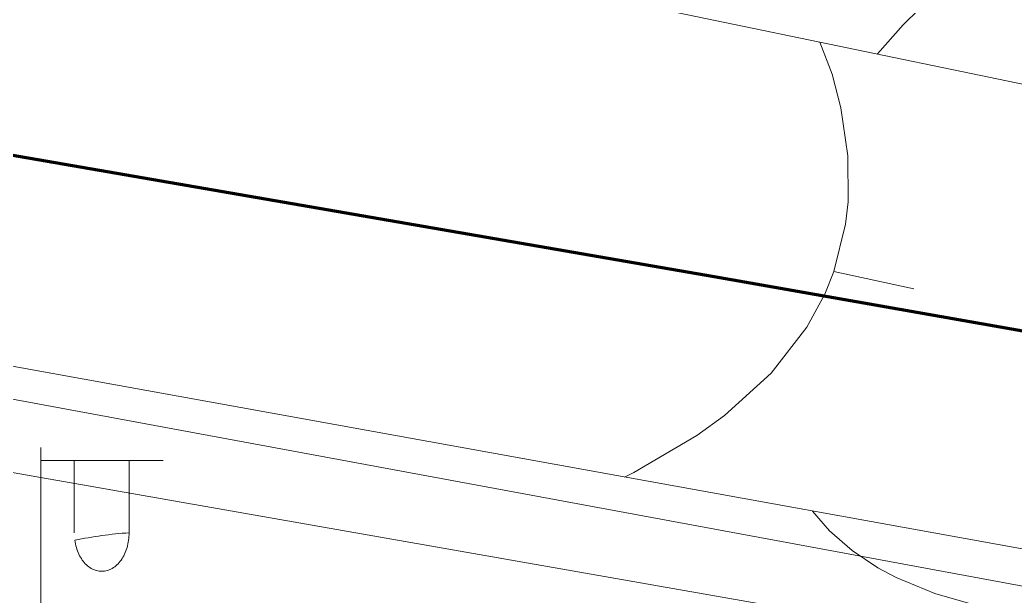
# Model space of a CAD drawing. Extents: x 1000 to 4000, y -5000 to -1000.
# Drawn here: x 1545.7 to 1570.06, y -4625.92 to -4611.82 of the extents above; entities that cross this region are included whole.
import ezdxf

# ---------------------------------------------------------------- set-up
doc = ezdxf.new("R2010")
doc.units = 0
doc.header["$MEASUREMENT"] = 0
for name, color, linetype in [('границы команд_1', 10, 'CONTINUOUS'), ('СЛОЙ_11', 7, 'CONTINUOUS'), ('СЛОЙ_24', 7, 'CONTINUOUS'), ('СЛОЙ_3', 7, 'CONTINUOUS'), ('СЛОЙ_44', 7, 'CONTINUOUS'), ('СЛОЙ_50', 7, 'CONTINUOUS'), ('СЛОЙ_51', 7, 'CONTINUOUS')]:
    doc.layers.add(name, color=color, linetype=linetype)

msp = doc.modelspace()

# ---------------------------------------------------------------- linework, layer by layer
at = {"layer": 'границы команд_1', "color": 6, "lineweight": 100}
msp.add_lwpolyline([(1232.111, -4386.007), (1363.196, -4532.866), (1381.723, -4552.503), (1403.927, -4569.932), (1443.727, -4590.948), (1468.129, -4601.74), (1562.694, -4618.098), (1653.409, -4634.074), (1688.722, -4638.313), (1704.485, -4638.313), (1722.793, -4634.02), (1760.924, -4607.283), (1770.05, -4590.328), (1775.59, -4571.416), (1777.872, -4554.135), (1774.938, -4530.659), (1770.702, -4517.779), (1633.084, -4319.391), (1619.805, -4295.078), (1612.961, -4276.819), (1612.961, -4259.864)], dxfattribs=at)
at = {"layer": 'СЛОЙ_11', "color": 253, "linetype": 'Continuous', "lineweight": 0}
msp.add_lwpolyline([(1524.836, -4619.265), (1569.577, -4627.112)], dxfattribs=at)
at = {"layer": 'СЛОЙ_24', "color": 253, "linetype": 'Continuous', "lineweight": 0}
for points in [[(1559.014, -4611.061), (1572.884, -4613.935)], [(1520.457, -4618.497), (1520.981, -4617.537), (1522.14, -4616.667), (1523.768, -4616.556), (1544.202, -4620.057), (1585.706, -4627.557), (1601.358, -4630.546), (1637.879, -4637.326), (1671.334, -4643.445), (1676.496, -4643.885)]]:
    msp.add_lwpolyline(points, dxfattribs=at)
at = {"layer": 'СЛОЙ_3', "color": 253, "linetype": 'Continuous', "lineweight": 0}
for p, q in [((1546.214, -4627.284), (1546.214, -4622.284)), ((1546.214, -4625.284), (1546.214, -4622.284)), ((1546.214, -4622.598), (1549.214, -4622.598)), ((1547.035, -4624.366), (1547.035, -4622.598)), ((1548.377, -4624.366), (1548.377, -4622.598))]:
    msp.add_line(p, q, dxfattribs=at)
msp.add_lwpolyline([(1548.377, -4624.366, -0.035191), (1548.364, -4624.55, -0.036545), (1548.326, -4624.727, -0.03934), (1548.264, -4624.89, -0.0437), (1548.181, -4625.033, -0.049642), (1548.079, -4625.15, -0.056748), (1547.963, -4625.237, -0.0637), (1547.837, -4625.291, -0.068204), (1547.706, -4625.309, -0.068204), (1547.575, -4625.291, -0.0637), (1547.449, -4625.237, -0.056748), (1547.333, -4625.15, -0.049642), (1547.231, -4625.033, -0.0437), (1547.148, -4624.89, -0.03934), (1547.086, -4624.727, -0.036545), (1547.048, -4624.55, -0.035191)], format="xyb", close=True, dxfattribs=at)
at = {"layer": 'СЛОЙ_44', "color": 253, "linetype": 'Continuous', "lineweight": 0}
msp.add_lwpolyline([(1162.403, -4320.077), (1355.822, -4535.298), (1369.279, -4549.63), (1385.631, -4563.789), (1401.119, -4574.755), (1423.19, -4587.647), (1440.939, -4596.026), (1459.313, -4602.927), (1475.014, -4607.516), (1490.914, -4610.997), (1672.366, -4644.567)], dxfattribs=at)
at = {"layer": 'СЛОЙ_50', "color": 253, "linetype": 'Continuous', "lineweight": 0}
msp.add_line((1565.623, -4617.977), (1567.578, -4618.402), dxfattribs=at)
for points in [[(1594.054, -4591.483), (1590.621, -4596.9), (1588.848, -4599.733), (1587.068, -4602.565), (1586.118, -4603.914), (1585.1, -4605.154), (1584.56, -4605.719), (1583.403, -4606.706), (1582.782, -4607.116), (1581.79, -4607.61), (1580.727, -4607.95), (1579.982, -4608.103), (1578.429, -4608.285), (1576.823, -4608.366), (1574.67, -4608.465), (1573.615, -4608.566), (1572.092, -4608.851), (1571.368, -4609.077), (1570.659, -4609.376), (1569.328, -4610.166), (1568.096, -4611.173), (1567.317, -4611.94), (1566.694, -4612.652)], [(1565.283, -4612.36), (1565.582, -4613.149), (1565.792, -4613.967), (1565.967, -4615.148), (1565.973, -4616.273), (1565.912, -4616.815), (1565.623, -4617.977), (1565.4, -4618.532), (1564.965, -4619.332), (1564.089, -4620.459), (1562.946, -4621.498), (1562.274, -4621.984), (1560.729, -4622.892), (1560.5, -4623.002)], [(1565.104, -4623.834), (1565.521, -4624.316), (1566.075, -4624.799), (1566.703, -4625.221), (1567.149, -4625.459), (1568.093, -4625.852), (1569.608, -4626.288), (1571.709, -4626.749), (1572.752, -4626.998), (1574.229, -4627.456), (1574.939, -4627.733), (1575.963, -4628.21), (1577.396, -4629.076), (1578.689, -4630.138), (1579.277, -4630.746), (1579.994, -4631.642), (1580.323, -4632.128), (1580.777, -4632.906), (1581.365, -4634.186), (1581.787, -4635.442), (1581.961, -4636.114), (1582.174, -4637.179), (1582.379, -4638.905), (1582.434, -4640.563)]]:
    msp.add_lwpolyline(points, dxfattribs=at)
at = {"layer": 'СЛОЙ_51', "color": 253, "linetype": 'Continuous', "lineweight": 0}
msp.add_lwpolyline([(1324.307, -4490.488), (1379.939, -4551.266), (1400.471, -4567.243), (1446.75, -4594.306), (1468.129, -4601.74), (1607.618, -4625.869), (1673.126, -4637.607), (1701.934, -4638.911), (1722.793, -4634.02), (1737.133, -4625.869), (1760.924, -4607.283), (1770.05, -4590.328), (1775.59, -4571.416), (1777.872, -4554.135), (1774.938, -4530.659), (1770.702, -4517.779), (1750.495, -4486.803), (1663.803, -4365.508), (1637.079, -4326.707), (1619.805, -4295.078), (1612.961, -4276.819), (1611.332, -4259.864)], dxfattribs=at)

doc.saveas('drawing.dxf')
